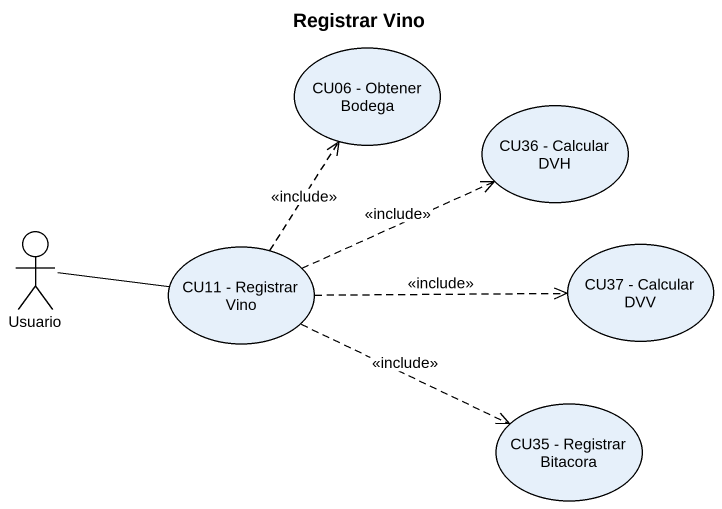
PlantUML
@startuml
title Registrar Vino
usecase "CU06 - Obtener Bodega" as CU06_Obtener_Bodega
usecase "CU36 - Calcular DVH" as CU36_Calcular_DVH
actor Usuario
usecase "CU11 - Registrar Vino" as CU11_Registrar_Vino
usecase "CU37 - Calcular DVV" as CU37_Calcular_DVV
usecase "CU35 - Registrar Bitacora" as CU35_Registrar_Bitacora
Usuario -right- CU11_Registrar_Vino
CU11_Registrar_Vino .up.> CU06_Obtener_Bodega : <<include>>
CU11_Registrar_Vino .right.> CU36_Calcular_DVH : <<include>>
CU11_Registrar_Vino .right.> CU37_Calcular_DVV : <<include>>
CU11_Registrar_Vino .right.> CU35_Registrar_Bitacora : <<include>>
@enduml
